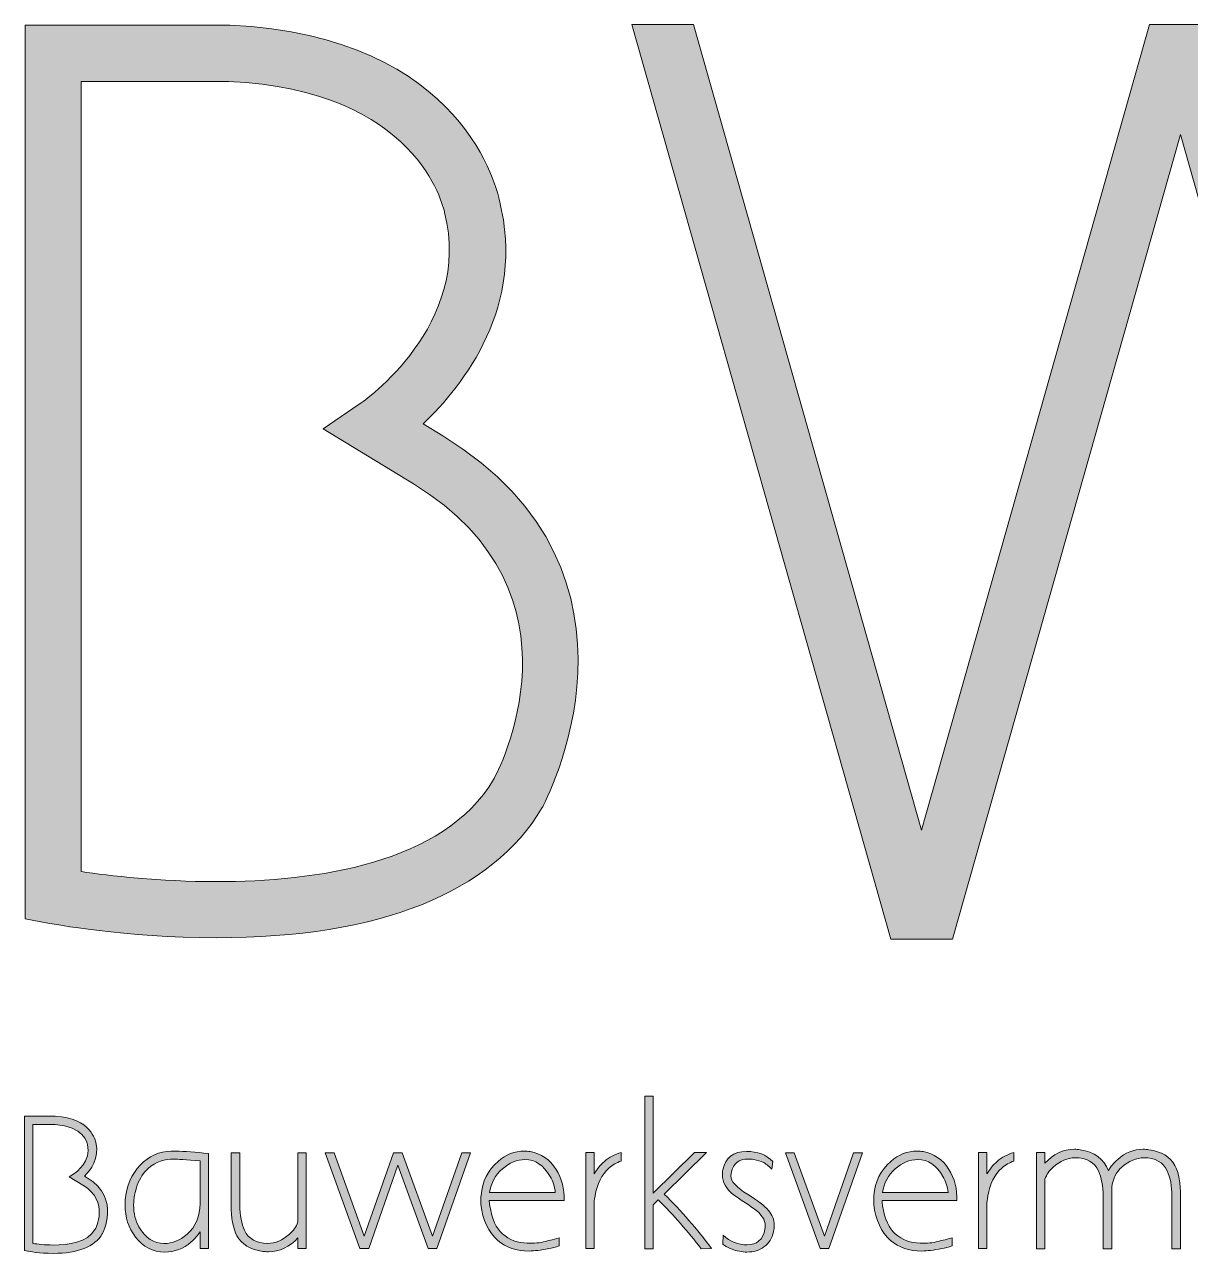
# Model space of a CAD drawing. Header units: centimetres. Extents: x -147 to 196535, y -264 to 83836.
# Drawn here: x 192361 to 194459, y 2230 to 4441 of the extents above; entities that cross this region are included whole.
import ezdxf

# ---------------------------------------------------------------- set-up
doc = ezdxf.new("R2010")
doc.units = ezdxf.units.CM
doc.header["$LTSCALE"] = 20
doc.layers.add('VBW.LAYOUT', color=3, linetype='Continuous')

# ---------------------------------------------------------------- blocks, each defined once
blk = doc.blocks.new('logo')
at = {"true_color": 0x1c1c1b}
h = blk.add_hatch(color=250, dxfattribs=at)
h.dxf.hatch_style = 2
edge = h.paths.add_edge_path()
edge.add_spline(control_points=[(-3329.2, 2562.1), (-3329.2, 2562.1), (-3329.3, 2562.1), (-3329.3, 2562.1), (-3494.2, 2562.1), (-3627.2, 2587.4), (-3632.8, 2588.5), (-3632.8, 2588.5), (-3673.7, 2596.4), (-3673.7, 2596.4), (-3673.7, 2596.4), (-3673.7, 4203.8), (-3673.7, 4203.8), (-3673.7, 4203.8), (-3305.4, 4203.8), (-3305.4, 4203.8), (-2880.4, 4184.7), (-2822.6, 3900.3), (-2820.3, 3888.3), (-2772.3, 3699.6), (-2883.8, 3556.8), (-2957.6, 3486.5), (-2957.6, 3486.5), (-2922.1, 3465), (-2922.1, 3465), (-2515.2, 3216), (-2740.8, 2800.5), (-2743.2, 2796.3), (-2834, 2642.7), (-3036.5, 2562.1), (-3329.2, 2562.1)], knot_values=[0, 0, 0, 0, 1, 1, 1, 2, 2, 2, 3, 3, 3, 4, 4, 4, 5, 5, 5, 6, 6, 6, 7, 7, 7, 8, 8, 8, 9, 9, 9, 10, 10, 10, 10], degree=3, periodic=0)
edge = h.paths.add_edge_path()
edge.add_spline(control_points=[(-3572.7, 2681), (-3522.6, 2673.8), (-3431.7, 2663.1), (-3329.3, 2663.1), (-3151.4, 2663.1), (-2920.5, 2694.9), (-2830.7, 2846.7), (-2823.9, 2859.1), (-2651.4, 3181), (-2974.7, 3378.7), (-2974.7, 3378.7), (-3137.6, 3477.7), (-3137.6, 3477.7), (-3137.6, 3477.7), (-3072.5, 3521.8), (-3072.5, 3521.8), (-3064.2, 3527.4), (-2867.7, 3665.1), (-2918.9, 3866.6), (-2921.4, 3878.2), (-2968.3, 4087.6), (-3307.6, 4102.8), (-3307.6, 4102.8), (-3572.7, 4102.8), (-3572.7, 4102.8), (-3572.7, 4102.8), (-3572.7, 2681), (-3572.7, 2681)], knot_values=[0, 0, 0, 0, 1, 1, 1, 2, 2, 2, 3, 3, 3, 4, 4, 4, 5, 5, 5, 6, 6, 6, 7, 7, 7, 8, 8, 8, 9, 9, 9, 9], degree=3, periodic=0)
h = blk.add_hatch(color=250, dxfattribs=at)
h.dxf.hatch_style = 2
h.paths.add_polyline_path([(-606.8, 4205), (-1072.7, 2559.7), (-1184.1, 2559.7), (-1186.1, 2559.7), (-1594.4, 4007.1), (-2004.7, 2559.7), (-2116, 2559.7), (-2582, 4205), (-2470.7, 4205), (-2060.4, 2755.6), (-1650.1, 4205), (-1538.7, 4205), (-1128.4, 2755.6), (-718.1, 4205)])
h = blk.add_hatch(color=250, dxfattribs=at)
h.dxf.hatch_style = 2
edge = h.paths.add_edge_path()
edge.add_spline(control_points=[(-2438.3, 2003), (-2438.3, 2003), (-2457.1, 2002.6), (-2457.1, 2002.6), (-2480.6, 2033.5), (-2506.4, 2062.8), (-2534.4, 2090.6), (-2534.4, 2090.6), (-2543.4, 2081.4), (-2543.4, 2081.4), (-2543.4, 2081.4), (-2543.4, 2002.6), (-2543.4, 2002.6), (-2543.4, 2002.6), (-2558.2, 2002.6), (-2558.2, 2002.6), (-2558.2, 2002.6), (-2558.2, 2277.3), (-2558.2, 2277.3), (-2558.2, 2277.3), (-2543.4, 2277.3), (-2543.4, 2277.3), (-2543.4, 2277.3), (-2543.4, 2102.5), (-2543.4, 2102.5), (-2543.4, 2102.5), (-2469.1, 2175.6), (-2469.1, 2175.6), (-2469.1, 2175.6), (-2447.6, 2175.6), (-2447.6, 2175.6), (-2447.6, 2175.6), (-2523.6, 2101), (-2523.6, 2101), (-2492.6, 2070.5), (-2464.2, 2037.7), (-2438.3, 2003)], knot_values=[0, 0, 0, 0, 1, 1, 1, 2, 2, 2, 3, 3, 3, 4, 4, 4, 5, 5, 5, 6, 6, 6, 7, 7, 7, 8, 8, 8, 9, 9, 9, 10, 10, 10, 11, 11, 11, 12, 12, 12, 12], degree=3, periodic=0)
h = blk.add_hatch(color=250, dxfattribs=at)
h.dxf.hatch_style = 2
edge = h.paths.add_edge_path()
edge.add_spline(control_points=[(-3623.1, 1994.2), (-3623.1, 1994.2), (-3623.1, 1994.2), (-3623.1, 1994.2), (-3647.9, 1994.2), (-3667.9, 1998), (-3668.8, 1998.2), (-3668.8, 1998.2), (-3674.9, 1999.3), (-3674.9, 1999.3), (-3674.9, 1999.3), (-3674.9, 2241.1), (-3674.9, 2241.1), (-3674.9, 2241.1), (-3619.5, 2241.1), (-3619.5, 2241.1), (-3555.6, 2238.2), (-3546.9, 2195.4), (-3546.6, 2193.7), (-3539.3, 2165.3), (-3556.1, 2143.8), (-3567.1, 2133.2), (-3567.1, 2133.2), (-3561.9, 2130), (-3561.9, 2130), (-3500.7, 2092.6), (-3534.6, 2030), (-3535, 2029.4), (-3548.6, 2006.3), (-3579, 1994.2), (-3623.1, 1994.2)], knot_values=[0, 0, 0, 0, 1, 1, 1, 2, 2, 2, 3, 3, 3, 4, 4, 4, 5, 5, 5, 6, 6, 6, 7, 7, 7, 8, 8, 8, 9, 9, 9, 10, 10, 10, 10], degree=3, periodic=0)
edge = h.paths.add_edge_path()
edge.add_spline(control_points=[(-3659.7, 2012.1), (-3652.1, 2011), (-3638.5, 2009.3), (-3623.1, 2009.3), (-3596.3, 2009.3), (-3561.6, 2014.2), (-3548.1, 2037), (-3547.1, 2038.9), (-3521.1, 2087.2), (-3569.8, 2117.1), (-3569.8, 2117.1), (-3594.3, 2131.9), (-3594.3, 2131.9), (-3594.3, 2131.9), (-3584.5, 2138.5), (-3584.5, 2138.5), (-3583.2, 2139.3), (-3553.6, 2160.1), (-3561.4, 2190.4), (-3561.7, 2192.2), (-3568.8, 2223.6), (-3619.9, 2226), (-3619.9, 2226), (-3659.7, 2226), (-3659.7, 2226), (-3659.7, 2226), (-3659.7, 2012.1), (-3659.7, 2012.1)], knot_values=[0, 0, 0, 0, 1, 1, 1, 2, 2, 2, 3, 3, 3, 4, 4, 4, 5, 5, 5, 6, 6, 6, 7, 7, 7, 8, 8, 8, 9, 9, 9, 9], degree=3, periodic=0)
h = blk.add_hatch(color=250, dxfattribs=at)
h.dxf.hatch_style = 2
edge = h.paths.add_edge_path()
edge.add_spline(control_points=[(-3343.9, 2173.8), (-3343.9, 2173.8), (-3343.9, 2003), (-3343.9, 2003), (-3343.9, 2003), (-3358.9, 2003), (-3358.9, 2003), (-3358.9, 2003), (-3358.9, 2022.3), (-3358.9, 2022.3), (-3358.9, 2022.3), (-3358.9, 2032.8), (-3358.9, 2032.8), (-3362.9, 2026.8), (-3368.3, 2020.8), (-3375, 2014.8), (-3388.9, 2002.6), (-3404.7, 1996.6), (-3422.5, 1996.6), (-3443.9, 1996.6), (-3461.5, 2005.6), (-3475.2, 2023.5), (-3487.8, 2040), (-3494, 2059.4), (-3494, 2081.7), (-3494, 2087.4), (-3493.6, 2093.3), (-3492.5, 2099.2), (-3488.5, 2123.9), (-3477.9, 2143.8), (-3460.6, 2158.9), (-3444.5, 2173.2), (-3425.1, 2179.6), (-3402.4, 2178.1), (-3386.7, 2177.8), (-3367.2, 2176.4), (-3343.9, 2173.8)], knot_values=[0, 0, 0, 0, 1, 1, 1, 2, 2, 2, 3, 3, 3, 4, 4, 4, 5, 5, 5, 6, 6, 6, 7, 7, 7, 8, 8, 8, 9, 9, 9, 10, 10, 10, 11, 11, 11, 12, 12, 12, 12], degree=3, periodic=0)
edge = h.paths.add_edge_path()
edge.add_spline(control_points=[(-3358.9, 2084.1), (-3358.9, 2084.1), (-3358.9, 2160.7), (-3358.9, 2160.7), (-3384.5, 2162.7), (-3400.2, 2163.7), (-3405.7, 2163.7), (-3423, 2164.9), (-3438.7, 2159.4), (-3452.6, 2147), (-3460.7, 2139.8), (-3467.2, 2129.7), (-3472, 2116.9), (-3476.3, 2105.1), (-3478.5, 2093.1), (-3478.5, 2081.1), (-3478.5, 2065.9), (-3475.3, 2052.9), (-3469, 2042), (-3457, 2021.9), (-3441.9, 2011.9), (-3423.7, 2011.9), (-3409.1, 2011.9), (-3395.4, 2017.4), (-3382.5, 2028.6), (-3366.9, 2042.3), (-3359.1, 2060.8), (-3358.9, 2084.1)], knot_values=[0, 0, 0, 0, 1, 1, 1, 2, 2, 2, 3, 3, 3, 4, 4, 4, 5, 5, 5, 6, 6, 6, 7, 7, 7, 8, 8, 8, 9, 9, 9, 9], degree=3, periodic=0)
h = blk.add_hatch(color=250, dxfattribs=at)
h.dxf.hatch_style = 2
edge = h.paths.add_edge_path()
edge.add_spline(control_points=[(-3168.3, 2175), (-3168.3, 2175), (-3168.3, 2003), (-3168.3, 2003), (-3168.3, 2003), (-3182.9, 2003), (-3182.9, 2003), (-3182.9, 2003), (-3182.9, 2022.3), (-3182.9, 2022.3), (-3198, 2005.6), (-3215.7, 1997.2), (-3236, 1997.2), (-3239.4, 1997.2), (-3242.7, 1997.4), (-3245.8, 1997.9), (-3268.9, 2001.2), (-3284.5, 2010.6), (-3292.7, 2025.9), (-3299.6, 2039.1), (-3303.1, 2057.7), (-3303.1, 2081.7), (-3303.1, 2081.7), (-3303.1, 2175), (-3303.1, 2175), (-3303.1, 2175), (-3287.6, 2175), (-3287.6, 2175), (-3287.6, 2175), (-3287.6, 2081.4), (-3287.6, 2081.4), (-3287.2, 2062.4), (-3284.4, 2047.2), (-3278.9, 2035.8), (-3271.6, 2020), (-3257.7, 2012.1), (-3237.2, 2012.1), (-3223.6, 2012.1), (-3210.5, 2017.8), (-3197.8, 2028.9), (-3191, 2034.8), (-3186.1, 2042.2), (-3182.9, 2050.9), (-3182.9, 2050.9), (-3182.9, 2175), (-3182.9, 2175), (-3182.9, 2175), (-3168.3, 2175), (-3168.3, 2175)], knot_values=[0, 0, 0, 0, 1, 1, 1, 2, 2, 2, 3, 3, 3, 4, 4, 4, 5, 5, 5, 6, 6, 6, 7, 7, 7, 8, 8, 8, 9, 9, 9, 10, 10, 10, 11, 11, 11, 12, 12, 12, 13, 13, 13, 14, 14, 14, 15, 15, 15, 16, 16, 16, 16], degree=3, periodic=0)
h = blk.add_hatch(color=250, dxfattribs=at)
h.dxf.hatch_style = 2
h.paths.add_polyline_path([(-2872.4, 2175), (-2932.9, 2003), (-2948.4, 2003), (-3003, 2152.9), (-3055.5, 2003), (-3071.3, 2003), (-3133.7, 2175), (-3117.9, 2175), (-3063.6, 2025.2), (-3010.8, 2175), (-2995.2, 2175), (-2995, 2175), (-2940.7, 2025.2), (-2888.1, 2175)])
h = blk.add_hatch(color=250, dxfattribs=at)
h.dxf.hatch_style = 2
edge = h.paths.add_edge_path()
edge.add_spline(control_points=[(-2838.4, 2089.1), (-2838.4, 2089.1), (-2838.4, 2087.6), (-2838.4, 2087.6), (-2838.4, 2085.2), (-2838, 2082.5), (-2837.4, 2079.6), (-2833.7, 2056.1), (-2826.1, 2039.4), (-2814.8, 2029.5), (-2802.1, 2018.3), (-2787.2, 2012.8), (-2770.1, 2012.8), (-2758, 2012.1), (-2747, 2013.2), (-2737.2, 2015.7), (-2733.7, 2016.5), (-2725.4, 2018.7), (-2712.5, 2022.3), (-2712.5, 2017.9), (-2712.5, 2014.3), (-2712.5, 2011.3), (-2712.5, 2008.3), (-2712.5, 2007.1), (-2712.5, 2007.7), (-2725.2, 2003.9), (-2738.1, 2001.2), (-2751.3, 1999.7), (-2756.6, 1999), (-2761.8, 1998.6), (-2766.8, 1998.5), (-2789.6, 1998.2), (-2808.4, 2004.6), (-2823.1, 2017.5), (-2840, 2032.5), (-2850.2, 2053.9), (-2853.6, 2081.9), (-2853.6, 2081.9), (-2853.6, 2088.2), (-2853.6, 2088.2), (-2853.6, 2090.8), (-2853.6, 2093), (-2853.6, 2094.8), (-2853.6, 2096.1), (-2853.5, 2097.5), (-2853.3, 2098.6), (-2851.3, 2123.3), (-2841, 2143.7), (-2822.6, 2159.8), (-2808.6, 2172.1), (-2792.8, 2178.3), (-2775.1, 2178.3), (-2771.8, 2178.3), (-2768.3, 2178.1), (-2764.7, 2177.4), (-2745.1, 2174.2), (-2729.7, 2163.5), (-2718.1, 2145.2), (-2707.8, 2128.7), (-2703.1, 2110), (-2703.8, 2089.1), (-2703.8, 2089.1), (-2838.4, 2089.1), (-2838.4, 2089.1)], knot_values=[0, 0, 0, 0, 1, 1, 1, 2, 2, 2, 3, 3, 3, 4, 4, 4, 5, 5, 5, 6, 6, 6, 7, 7, 7, 8, 8, 8, 9, 9, 9, 10, 10, 10, 11, 11, 11, 12, 12, 12, 13, 13, 13, 14, 14, 14, 15, 15, 15, 16, 16, 16, 17, 17, 17, 18, 18, 18, 19, 19, 19, 20, 20, 20, 21, 21, 21, 21], degree=3, periodic=0)
edge = h.paths.add_edge_path()
edge.add_spline(control_points=[(-2837.8, 2103.7), (-2837.8, 2103.7), (-2719.6, 2103.7), (-2719.6, 2103.7), (-2720.9, 2114.7), (-2723.9, 2124.3), (-2728.9, 2132.5), (-2740.6, 2152.9), (-2755.7, 2163.1), (-2774.2, 2163.1), (-2788.5, 2163.1), (-2802.1, 2157.5), (-2814.8, 2146.3), (-2827.5, 2135.1), (-2835.2, 2120.9), (-2837.8, 2103.7)], knot_values=[0, 0, 0, 0, 1, 1, 1, 2, 2, 2, 3, 3, 3, 4, 4, 4, 5, 5, 5, 5], degree=3, periodic=0)
h = blk.add_hatch(color=250, dxfattribs=at)
h.dxf.hatch_style = 2
edge = h.paths.add_edge_path()
edge.add_spline(control_points=[(-2601.2, 2175.6), (-2601.2, 2175.6), (-2601.2, 2160.4), (-2601.2, 2160.4), (-2609.2, 2157.6), (-2616.4, 2153.4), (-2623, 2147.8), (-2636.1, 2136.3), (-2644.4, 2119.6), (-2648, 2097.5), (-2649.3, 2090.3), (-2649.8, 2085.8), (-2649.8, 2084.1), (-2649.8, 2084.1), (-2649.8, 2003), (-2649.8, 2003), (-2649.8, 2003), (-2664.7, 2003), (-2664.7, 2003), (-2664.7, 2003), (-2664.7, 2175.6), (-2664.7, 2175.6), (-2664.7, 2175.6), (-2649.8, 2175.6), (-2649.8, 2175.6), (-2649.8, 2175.6), (-2649.8, 2137.1), (-2649.8, 2137.1), (-2644.7, 2145.9), (-2638.5, 2153.4), (-2631.3, 2159.8), (-2622.8, 2167.1), (-2612.8, 2172.5), (-2601.2, 2175.6)], knot_values=[0, 0, 0, 0, 1, 1, 1, 2, 2, 2, 3, 3, 3, 4, 4, 4, 5, 5, 5, 6, 6, 6, 7, 7, 7, 8, 8, 8, 9, 9, 9, 10, 10, 10, 11, 11, 11, 11], degree=3, periodic=0)
h = blk.add_hatch(color=250, dxfattribs=at)
h.dxf.hatch_style = 2
edge = h.paths.add_edge_path()
edge.add_spline(control_points=[(-2336, 2071.6), (-2329, 2063.4), (-2325.6, 2054.6), (-2325.6, 2045.3), (-2325.6, 2041.7), (-2326, 2037.7), (-2326.8, 2033.3), (-2329.1, 2021.4), (-2334.9, 2012.2), (-2344.1, 2005.9), (-2352.4, 1999.7), (-2362.7, 1996.6), (-2374.8, 1996.6), (-2379.1, 1996.6), (-2383.6, 1997.1), (-2387.9, 1998.1), (-2400.5, 2000.5), (-2410.6, 2004.7), (-2418.3, 2010.7), (-2418.3, 2010.7), (-2417.8, 2027), (-2417.8, 2027), (-2404.6, 2015.3), (-2390.2, 2009.5), (-2374.5, 2009.5), (-2356.6, 2009.5), (-2345.9, 2019), (-2342.3, 2038.1), (-2341.9, 2040), (-2341.7, 2042.1), (-2341.7, 2044), (-2341.7, 2054.4), (-2348.4, 2064.5), (-2361.6, 2074.4), (-2374, 2082.9), (-2386.5, 2091.2), (-2399, 2099.6), (-2412.3, 2110.5), (-2418.9, 2122.4), (-2418.9, 2135.3), (-2418.9, 2138.2), (-2418.7, 2141.1), (-2418.1, 2144.3), (-2413.7, 2166.6), (-2399.6, 2177.6), (-2375.7, 2177.6), (-2355.6, 2177.6), (-2339.8, 2171.8), (-2328.3, 2159.8), (-2328.3, 2159.8), (-2329.8, 2145.8), (-2329.8, 2145.8), (-2336, 2151.9), (-2341.4, 2156.2), (-2346.2, 2158.4), (-2349.9, 2160.3), (-2355.5, 2161.9), (-2362.8, 2163.1), (-2366.4, 2163.7), (-2369.7, 2164), (-2372.7, 2164), (-2389.4, 2164), (-2399.4, 2156.1), (-2402.5, 2140.1), (-2403.1, 2137.5), (-2403.5, 2135.3), (-2403.5, 2133.6), (-2403.5, 2123.6), (-2393.6, 2112.7), (-2373.9, 2100.8), (-2355.6, 2089.4), (-2343, 2079.7), (-2336, 2071.6)], knot_values=[0, 0, 0, 0, 1, 1, 1, 2, 2, 2, 3, 3, 3, 4, 4, 4, 5, 5, 5, 6, 6, 6, 7, 7, 7, 8, 8, 8, 9, 9, 9, 10, 10, 10, 11, 11, 11, 12, 12, 12, 13, 13, 13, 14, 14, 14, 15, 15, 15, 16, 16, 16, 17, 17, 17, 18, 18, 18, 19, 19, 19, 20, 20, 20, 21, 21, 21, 22, 22, 22, 23, 23, 23, 24, 24, 24, 24], degree=3, periodic=0)
h = blk.add_hatch(color=250, dxfattribs=at)
h.dxf.hatch_style = 2
h.paths.add_polyline_path([(-2305.3, 2175), (-2289.5, 2175), (-2235.2, 2025.2), (-2182.7, 2175), (-2166.9, 2175), (-2227.4, 2003), (-2243, 2003)])
h = blk.add_hatch(color=250, dxfattribs=at)
h.dxf.hatch_style = 2
edge = h.paths.add_edge_path()
edge.add_spline(control_points=[(-2131.4, 2089.1), (-2131.4, 2089.1), (-2131.4, 2087.6), (-2131.4, 2087.6), (-2131.4, 2085.2), (-2131.1, 2082.5), (-2130.5, 2079.6), (-2126.7, 2056.1), (-2119.1, 2039.4), (-2107.8, 2029.5), (-2095.1, 2018.3), (-2080.1, 2012.8), (-2063.1, 2012.8), (-2051, 2012.1), (-2040, 2013.2), (-2030.3, 2015.7), (-2026.7, 2016.5), (-2018.5, 2018.7), (-2005.5, 2022.3), (-2005.5, 2017.9), (-2005.5, 2014.3), (-2005.5, 2011.3), (-2005.5, 2008.3), (-2005.5, 2007.1), (-2005.5, 2007.7), (-2018.2, 2003.9), (-2031.2, 2001.2), (-2044.3, 1999.7), (-2049.6, 1999), (-2054.8, 1998.6), (-2059.8, 1998.5), (-2082.7, 1998.2), (-2101.4, 2004.6), (-2116.2, 2017.5), (-2133, 2032.5), (-2143.2, 2053.9), (-2146.6, 2081.9), (-2146.6, 2081.9), (-2146.6, 2088.2), (-2146.6, 2088.2), (-2146.6, 2090.8), (-2146.6, 2093), (-2146.6, 2094.8), (-2146.6, 2096.1), (-2146.5, 2097.5), (-2146.3, 2098.6), (-2144.4, 2123.3), (-2134.1, 2143.7), (-2115.6, 2159.8), (-2101.7, 2172.1), (-2085.9, 2178.3), (-2068.2, 2178.3), (-2064.8, 2178.3), (-2061.3, 2178.1), (-2057.7, 2177.4), (-2038.2, 2174.2), (-2022.7, 2163.5), (-2011.2, 2145.2), (-2000.8, 2128.7), (-1996.1, 2110), (-1996.8, 2089.1), (-1996.8, 2089.1), (-2131.4, 2089.1), (-2131.4, 2089.1)], knot_values=[0, 0, 0, 0, 1, 1, 1, 2, 2, 2, 3, 3, 3, 4, 4, 4, 5, 5, 5, 6, 6, 6, 7, 7, 7, 8, 8, 8, 9, 9, 9, 10, 10, 10, 11, 11, 11, 12, 12, 12, 13, 13, 13, 14, 14, 14, 15, 15, 15, 16, 16, 16, 17, 17, 17, 18, 18, 18, 19, 19, 19, 20, 20, 20, 21, 21, 21, 21], degree=3, periodic=0)
edge = h.paths.add_edge_path()
edge.add_spline(control_points=[(-2130.8, 2103.7), (-2130.8, 2103.7), (-2012.6, 2103.7), (-2012.6, 2103.7), (-2013.9, 2114.7), (-2016.9, 2124.3), (-2021.9, 2132.5), (-2033.7, 2152.9), (-2048.8, 2163.1), (-2067.3, 2163.1), (-2081.6, 2163.1), (-2095.1, 2157.5), (-2107.8, 2146.3), (-2120.5, 2135.1), (-2128.2, 2120.9), (-2130.8, 2103.7)], knot_values=[0, 0, 0, 0, 1, 1, 1, 2, 2, 2, 3, 3, 3, 4, 4, 4, 5, 5, 5, 5], degree=3, periodic=0)
h = blk.add_hatch(color=250, dxfattribs=at)
h.dxf.hatch_style = 2
edge = h.paths.add_edge_path()
edge.add_spline(control_points=[(-1894.3, 2175.6), (-1894.3, 2175.6), (-1894.3, 2160.4), (-1894.3, 2160.4), (-1902.2, 2157.6), (-1909.4, 2153.4), (-1916, 2147.8), (-1929.2, 2136.3), (-1937.5, 2119.6), (-1941.1, 2097.5), (-1942.3, 2090.3), (-1942.8, 2085.8), (-1942.8, 2084.1), (-1942.8, 2084.1), (-1942.8, 2003), (-1942.8, 2003), (-1942.8, 2003), (-1957.8, 2003), (-1957.8, 2003), (-1957.8, 2003), (-1957.8, 2175.6), (-1957.8, 2175.6), (-1957.8, 2175.6), (-1942.8, 2175.6), (-1942.8, 2175.6), (-1942.8, 2175.6), (-1942.8, 2137.1), (-1942.8, 2137.1), (-1937.6, 2145.9), (-1931.5, 2153.4), (-1924.4, 2159.8), (-1915.8, 2167.1), (-1905.8, 2172.5), (-1894.3, 2175.6)], knot_values=[0, 0, 0, 0, 1, 1, 1, 2, 2, 2, 3, 3, 3, 4, 4, 4, 5, 5, 5, 6, 6, 6, 7, 7, 7, 8, 8, 8, 9, 9, 9, 10, 10, 10, 11, 11, 11, 11], degree=3, periodic=0)
h = blk.add_hatch(color=250, dxfattribs=at)
h.dxf.hatch_style = 2
edge = h.paths.add_edge_path()
edge.add_spline(control_points=[(-1594.1, 2096.2), (-1594.1, 2096.2), (-1594.1, 2002.6), (-1594.1, 2002.6), (-1594.1, 2002.6), (-1609.7, 2002.6), (-1609.7, 2002.6), (-1609.7, 2002.6), (-1609.7, 2096.9), (-1609.7, 2096.9), (-1610, 2115.7), (-1612.9, 2130.9), (-1618.3, 2142.6), (-1625.7, 2158.4), (-1639.7, 2166.3), (-1660.4, 2166.3), (-1673.9, 2166.3), (-1687.1, 2160.7), (-1700, 2149.4), (-1709.6, 2141), (-1715.7, 2129), (-1718.2, 2113.3), (-1718, 2109.1), (-1717.9, 2103.4), (-1717.9, 2096.2), (-1717.9, 2096.2), (-1717.9, 2002.6), (-1717.9, 2002.6), (-1717.9, 2002.6), (-1733.4, 2002.6), (-1733.4, 2002.6), (-1733.4, 2002.6), (-1733.4, 2096.9), (-1733.4, 2096.9), (-1733.9, 2115.7), (-1736.7, 2130.9), (-1742.1, 2142.6), (-1749.4, 2158.4), (-1763.5, 2166.3), (-1784.1, 2166.3), (-1797.7, 2166.3), (-1810.9, 2160.7), (-1823.8, 2149.3), (-1830.6, 2143.3), (-1835.4, 2136.1), (-1838.4, 2127.5), (-1838.4, 2127.5), (-1838.4, 2002.6), (-1838.4, 2002.6), (-1838.4, 2002.6), (-1853.4, 2002.6), (-1853.4, 2002.6), (-1853.4, 2002.6), (-1853.4, 2175.6), (-1853.4, 2175.6), (-1853.4, 2175.6), (-1838.4, 2175.6), (-1838.4, 2175.6), (-1838.4, 2175.6), (-1838.4, 2156.3), (-1838.4, 2156.3), (-1823.5, 2173.2), (-1805.8, 2181.6), (-1785.3, 2181.6), (-1782, 2181.6), (-1778.6, 2181.3), (-1775.2, 2180.7), (-1749.2, 2177), (-1732.2, 2164.3), (-1724.2, 2142.8), (-1720.2, 2150.3), (-1714.6, 2157.2), (-1707.4, 2163.3), (-1693.8, 2175.5), (-1678.5, 2181.6), (-1661.5, 2181.6), (-1658.1, 2181.6), (-1654.8, 2181.3), (-1651.4, 2180.7), (-1628.3, 2177.5), (-1612.8, 2168.2), (-1604.6, 2152.6), (-1597.6, 2139.1), (-1594.1, 2120.4), (-1594.1, 2096.2)], knot_values=[0, 0, 0, 0, 1, 1, 1, 2, 2, 2, 3, 3, 3, 4, 4, 4, 5, 5, 5, 6, 6, 6, 7, 7, 7, 8, 8, 8, 9, 9, 9, 10, 10, 10, 11, 11, 11, 12, 12, 12, 13, 13, 13, 14, 14, 14, 15, 15, 15, 16, 16, 16, 17, 17, 17, 18, 18, 18, 19, 19, 19, 20, 20, 20, 21, 21, 21, 22, 22, 22, 23, 23, 23, 24, 24, 24, 25, 25, 25, 26, 26, 26, 27, 27, 27, 28, 28, 28, 28], degree=3, periodic=0)
at = {"lineweight": 0}
for p, q in [((-2116, 2559.7), (-2582, 4205)), ((-2582, 4205), (-2470.7, 4205)), ((-2470.7, 4205), (-2060.4, 2755.6)), ((-2060.4, 2755.6), (-1650.1, 4205)), ((-1650.1, 4205), (-1538.7, 4205)), ((-1594.4, 4007.1), (-2004.7, 2559.7)), ((-1186.1, 2559.7), (-1594.4, 4007.1)), ((-2004.7, 2559.7), (-2116, 2559.7)), ((-3071.3, 2003), (-3133.7, 2175)), ((-3133.7, 2175), (-3117.9, 2175)), ((-3117.9, 2175), (-3063.6, 2025.2)), ((-3063.6, 2025.2), (-3010.8, 2175)), ((-3010.8, 2175), (-2995.2, 2175)), ((-2995.2, 2175), (-2995, 2175)), ((-2995, 2175), (-2940.7, 2025.2)), ((-2940.7, 2025.2), (-2888.1, 2175)), ((-2872.4, 2175), (-2932.9, 2003)), ((-2888.1, 2175), (-2872.4, 2175)), ((-2305.3, 2175), (-2289.5, 2175)), ((-2243, 2003), (-2305.3, 2175)), ((-2289.5, 2175), (-2235.2, 2025.2)), ((-2235.2, 2025.2), (-2182.7, 2175)), ((-2166.9, 2175), (-2227.4, 2003)), ((-2182.7, 2175), (-2166.9, 2175)), ((-3003, 2152.9), (-3055.5, 2003)), ((-2948.4, 2003), (-3003, 2152.9)), ((-3055.5, 2003), (-3071.3, 2003)), ((-2932.9, 2003), (-2948.4, 2003)), ((-2227.4, 2003), (-2243, 2003))]:
    blk.add_line(p, q, dxfattribs=at)
for points, knots in [([(-3329.2, 2562.1), (-3329.2, 2562.1), (-3329.3, 2562.1), (-3329.3, 2562.1), (-3494.2, 2562.1), (-3627.2, 2587.4), (-3632.8, 2588.5), (-3632.8, 2588.5), (-3673.7, 2596.4), (-3673.7, 2596.4), (-3673.7, 2596.4), (-3673.7, 4203.8), (-3673.7, 4203.8), (-3673.7, 4203.8), (-3305.4, 4203.8), (-3305.4, 4203.8), (-2880.4, 4184.7), (-2822.6, 3900.3), (-2820.3, 3888.3), (-2772.3, 3699.6), (-2883.8, 3556.8), (-2957.6, 3486.5), (-2957.6, 3486.5), (-2922.1, 3465), (-2922.1, 3465), (-2515.2, 3216), (-2740.8, 2800.5), (-2743.2, 2796.3), (-2834, 2642.7), (-3036.5, 2562.1), (-3329.2, 2562.1)], [0, 0, 0, 0, 1, 1, 1, 2, 2, 2, 3, 3, 3, 4, 4, 4, 5, 5, 5, 6, 6, 6, 7, 7, 7, 8, 8, 8, 9, 9, 9, 10, 10, 10, 10]), ([(-3572.7, 2681), (-3522.6, 2673.8), (-3431.7, 2663.1), (-3329.3, 2663.1), (-3151.4, 2663.1), (-2920.5, 2694.9), (-2830.7, 2846.7), (-2823.9, 2859.1), (-2651.4, 3181), (-2974.7, 3378.7), (-2974.7, 3378.7), (-3137.6, 3477.7), (-3137.6, 3477.7), (-3137.6, 3477.7), (-3072.5, 3521.8), (-3072.5, 3521.8), (-3064.2, 3527.4), (-2867.7, 3665.1), (-2918.9, 3866.6), (-2921.4, 3878.2), (-2968.3, 4087.6), (-3307.6, 4102.8), (-3307.6, 4102.8), (-3572.7, 4102.8), (-3572.7, 4102.8), (-3572.7, 4102.8), (-3572.7, 2681), (-3572.7, 2681)], [0, 0, 0, 0, 1, 1, 1, 2, 2, 2, 3, 3, 3, 4, 4, 4, 5, 5, 5, 6, 6, 6, 7, 7, 7, 8, 8, 8, 9, 9, 9, 9]), ([(-3623.1, 1994.2), (-3623.1, 1994.2), (-3623.1, 1994.2), (-3623.1, 1994.2), (-3647.9, 1994.2), (-3667.9, 1998), (-3668.8, 1998.2), (-3668.8, 1998.2), (-3674.9, 1999.3), (-3674.9, 1999.3), (-3674.9, 1999.3), (-3674.9, 2241.1), (-3674.9, 2241.1), (-3674.9, 2241.1), (-3619.5, 2241.1), (-3619.5, 2241.1), (-3555.6, 2238.2), (-3546.9, 2195.4), (-3546.6, 2193.7), (-3539.3, 2165.3), (-3556.1, 2143.8), (-3567.1, 2133.2), (-3567.1, 2133.2), (-3561.9, 2130), (-3561.9, 2130), (-3500.7, 2092.6), (-3534.6, 2030), (-3535, 2029.4), (-3548.6, 2006.3), (-3579, 1994.2), (-3623.1, 1994.2)], [0, 0, 0, 0, 1, 1, 1, 2, 2, 2, 3, 3, 3, 4, 4, 4, 5, 5, 5, 6, 6, 6, 7, 7, 7, 8, 8, 8, 9, 9, 9, 10, 10, 10, 10]), ([(-3659.7, 2012.1), (-3652.1, 2011), (-3638.5, 2009.3), (-3623.1, 2009.3), (-3596.3, 2009.3), (-3561.6, 2014.2), (-3548.1, 2037), (-3547.1, 2038.9), (-3521.1, 2087.2), (-3569.8, 2117.1), (-3569.8, 2117.1), (-3594.3, 2131.9), (-3594.3, 2131.9), (-3594.3, 2131.9), (-3584.5, 2138.5), (-3584.5, 2138.5), (-3583.2, 2139.3), (-3553.6, 2160.1), (-3561.4, 2190.4), (-3561.7, 2192.2), (-3568.8, 2223.6), (-3619.9, 2226), (-3619.9, 2226), (-3659.7, 2226), (-3659.7, 2226), (-3659.7, 2226), (-3659.7, 2012.1), (-3659.7, 2012.1)], [0, 0, 0, 0, 1, 1, 1, 2, 2, 2, 3, 3, 3, 4, 4, 4, 5, 5, 5, 6, 6, 6, 7, 7, 7, 8, 8, 8, 9, 9, 9, 9]), ([(-2822.6, 2159.8), (-2808.6, 2172.1), (-2792.8, 2178.3), (-2775.1, 2178.3), (-2771.8, 2178.3), (-2768.3, 2178.1), (-2764.7, 2177.4)], [16, 16, 16, 16, 17, 17, 17, 18, 18, 18, 18]), ([(-2418.1, 2144.3), (-2413.7, 2166.6), (-2399.6, 2177.6), (-2375.7, 2177.6), (-2355.6, 2177.6), (-2339.8, 2171.8), (-2328.3, 2159.8)], [14, 14, 14, 14, 15, 15, 15, 16, 16, 16, 16]), ([(-2115.6, 2159.8), (-2101.7, 2172.1), (-2085.9, 2178.3), (-2068.2, 2178.3), (-2064.8, 2178.3), (-2061.3, 2178.1), (-2057.7, 2177.4)], [16, 16, 16, 16, 17, 17, 17, 18, 18, 18, 18]), ([(-1838.4, 2156.3), (-1823.5, 2173.2), (-1805.8, 2181.6), (-1785.3, 2181.6), (-1782, 2181.6), (-1778.6, 2181.3), (-1775.2, 2180.7)], [20, 20, 20, 20, 21, 21, 21, 22, 22, 22, 22]), ([(-1707.4, 2163.3), (-1693.8, 2175.5), (-1678.5, 2181.6), (-1661.5, 2181.6), (-1658.1, 2181.6), (-1654.8, 2181.3), (-1651.4, 2180.7)], [24, 24, 24, 24, 25, 25, 25, 26, 26, 26, 26]), ([(-2728.9, 2132.5), (-2740.6, 2152.9), (-2755.7, 2163.1), (-2774.2, 2163.1), (-2788.5, 2163.1), (-2802.1, 2157.5), (-2814.8, 2146.3)], [2, 2, 2, 2, 3, 3, 3, 4, 4, 4, 4]), ([(-2362.8, 2163.1), (-2366.4, 2163.7), (-2369.7, 2164), (-2372.7, 2164), (-2389.4, 2164), (-2399.4, 2156.1), (-2402.5, 2140.1)], [19, 19, 19, 19, 20, 20, 20, 21, 21, 21, 21]), ([(-2021.9, 2132.5), (-2033.7, 2152.9), (-2048.8, 2163.1), (-2067.3, 2163.1), (-2081.6, 2163.1), (-2095.1, 2157.5), (-2107.8, 2146.3)], [2, 2, 2, 2, 3, 3, 3, 4, 4, 4, 4]), ([(-1742.1, 2142.6), (-1749.4, 2158.4), (-1763.5, 2166.3), (-1784.1, 2166.3), (-1797.7, 2166.3), (-1810.9, 2160.7), (-1823.8, 2149.3)], [12, 12, 12, 12, 13, 13, 13, 14, 14, 14, 14]), ([(-1618.3, 2142.6), (-1625.7, 2158.4), (-1639.7, 2166.3), (-1660.4, 2166.3), (-1673.9, 2166.3), (-1687.1, 2160.7), (-1700, 2149.4)], [4, 4, 4, 4, 5, 5, 5, 6, 6, 6, 6]), ([(-2399, 2099.6), (-2412.3, 2110.5), (-2418.9, 2122.4), (-2418.9, 2135.3), (-2418.9, 2138.2), (-2418.7, 2141.1), (-2418.1, 2144.3)], [12, 12, 12, 12, 13, 13, 13, 14, 14, 14, 14]), ([(-2402.5, 2140.1), (-2403.1, 2137.5), (-2403.5, 2135.3), (-2403.5, 2133.6), (-2403.5, 2123.6), (-2393.6, 2112.7), (-2373.9, 2100.8)], [21, 21, 21, 21, 22, 22, 22, 23, 23, 23, 23]), ([(-3472, 2116.9), (-3476.3, 2105.1), (-3478.5, 2093.1), (-3478.5, 2081.1), (-3478.5, 2065.9), (-3475.3, 2052.9), (-3469, 2042)], [4, 4, 4, 4, 5, 5, 5, 6, 6, 6, 6]), ([(-3475.2, 2023.5), (-3487.8, 2040), (-3494, 2059.4), (-3494, 2081.7), (-3494, 2087.4), (-3493.6, 2093.3), (-3492.5, 2099.2)], [7, 7, 7, 7, 8, 8, 8, 9, 9, 9, 9]), ([(-2853.6, 2088.2), (-2853.6, 2090.8), (-2853.6, 2093), (-2853.6, 2094.8), (-2853.6, 2096.1), (-2853.5, 2097.5), (-2853.3, 2098.6)], [13, 13, 13, 13, 14, 14, 14, 15, 15, 15, 15]), ([(-2146.6, 2088.2), (-2146.6, 2090.8), (-2146.6, 2093), (-2146.6, 2094.8), (-2146.6, 2096.1), (-2146.5, 2097.5), (-2146.3, 2098.6)], [13, 13, 13, 13, 14, 14, 14, 15, 15, 15, 15]), ([(-2342.3, 2038.1), (-2341.9, 2040), (-2341.7, 2042.1), (-2341.7, 2044), (-2341.7, 2054.4), (-2348.4, 2064.5), (-2361.6, 2074.4)], [9, 9, 9, 9, 10, 10, 10, 11, 11, 11, 11]), ([(-2336, 2071.6), (-2329, 2063.4), (-2325.6, 2054.6), (-2325.6, 2045.3), (-2325.6, 2041.7), (-2326, 2037.7), (-2326.8, 2033.3)], [0, 0, 0, 0, 1, 1, 1, 2, 2, 2, 2]), ([(-3469, 2042), (-3457, 2021.9), (-3441.9, 2011.9), (-3423.7, 2011.9), (-3409.1, 2011.9), (-3395.4, 2017.4), (-3382.5, 2028.6)], [6, 6, 6, 6, 7, 7, 7, 8, 8, 8, 8]), ([(-3278.9, 2035.8), (-3271.6, 2020), (-3257.7, 2012.1), (-3237.2, 2012.1), (-3223.6, 2012.1), (-3210.5, 2017.8), (-3197.8, 2028.9)], [11, 11, 11, 11, 12, 12, 12, 13, 13, 13, 13]), ([(-2417.8, 2027), (-2404.6, 2015.3), (-2390.2, 2009.5), (-2374.5, 2009.5), (-2356.6, 2009.5), (-2345.9, 2019), (-2342.3, 2038.1)], [7, 7, 7, 7, 8, 8, 8, 9, 9, 9, 9]), ([(-3375, 2014.8), (-3388.9, 2002.6), (-3404.7, 1996.6), (-3422.5, 1996.6), (-3443.9, 1996.6), (-3461.5, 2005.6), (-3475.2, 2023.5)], [5, 5, 5, 5, 6, 6, 6, 7, 7, 7, 7]), ([(-3182.9, 2022.3), (-3198, 2005.6), (-3215.7, 1997.2), (-3236, 1997.2), (-3239.4, 1997.2), (-3242.7, 1997.4), (-3245.8, 1997.9)], [3, 3, 3, 3, 4, 4, 4, 5, 5, 5, 5]), ([(-2712.5, 2022.3), (-2712.5, 2017.9), (-2712.5, 2014.3), (-2712.5, 2011.3), (-2712.5, 2008.3), (-2712.5, 2007.1), (-2712.5, 2007.7)], [6, 6, 6, 6, 7, 7, 7, 8, 8, 8, 8]), ([(-2005.5, 2022.3), (-2005.5, 2017.9), (-2005.5, 2014.3), (-2005.5, 2011.3), (-2005.5, 2008.3), (-2005.5, 2007.1), (-2005.5, 2007.7)], [6, 6, 6, 6, 7, 7, 7, 8, 8, 8, 8]), ([(-2344.1, 2005.9), (-2352.4, 1999.7), (-2362.7, 1996.6), (-2374.8, 1996.6), (-2379.1, 1996.6), (-2383.6, 1997.1), (-2387.9, 1998.1)], [3, 3, 3, 3, 4, 4, 4, 5, 5, 5, 5])]:
    blk.add_open_spline(points, degree=3, knots=knots, dxfattribs=at)
for points in [[(-2558.2, 2002.6), (-2558.2, 2002.6), (-2558.2, 2277.3), (-2558.2, 2277.3)], [(-2558.2, 2277.3), (-2558.2, 2277.3), (-2543.4, 2277.3), (-2543.4, 2277.3)], [(-2543.4, 2277.3), (-2543.4, 2277.3), (-2543.4, 2102.5), (-2543.4, 2102.5)], [(-3460.6, 2158.9), (-3444.5, 2173.2), (-3425.1, 2179.6), (-3402.4, 2178.1)], [(-3402.4, 2178.1), (-3386.7, 2177.8), (-3367.2, 2176.4), (-3343.9, 2173.8)], [(-3343.9, 2173.8), (-3343.9, 2173.8), (-3343.9, 2003), (-3343.9, 2003)], [(-3303.1, 2081.7), (-3303.1, 2081.7), (-3303.1, 2175), (-3303.1, 2175)], [(-3303.1, 2175), (-3303.1, 2175), (-3287.6, 2175), (-3287.6, 2175)], [(-3287.6, 2175), (-3287.6, 2175), (-3287.6, 2081.4), (-3287.6, 2081.4)], [(-3182.9, 2050.9), (-3182.9, 2050.9), (-3182.9, 2175), (-3182.9, 2175)], [(-3182.9, 2175), (-3182.9, 2175), (-3168.3, 2175), (-3168.3, 2175)], [(-3168.3, 2175), (-3168.3, 2175), (-3168.3, 2003), (-3168.3, 2003)], [(-2764.7, 2177.4), (-2745.1, 2174.2), (-2729.7, 2163.5), (-2718.1, 2145.2)], [(-2664.7, 2003), (-2664.7, 2003), (-2664.7, 2175.6), (-2664.7, 2175.6)], [(-2664.7, 2175.6), (-2664.7, 2175.6), (-2649.8, 2175.6), (-2649.8, 2175.6)], [(-2649.8, 2175.6), (-2649.8, 2175.6), (-2649.8, 2137.1), (-2649.8, 2137.1)], [(-2631.3, 2159.8), (-2622.8, 2167.1), (-2612.8, 2172.5), (-2601.2, 2175.6)], [(-2601.2, 2175.6), (-2601.2, 2175.6), (-2601.2, 2160.4), (-2601.2, 2160.4)], [(-2543.4, 2102.5), (-2543.4, 2102.5), (-2469.1, 2175.6), (-2469.1, 2175.6)], [(-2447.6, 2175.6), (-2447.6, 2175.6), (-2523.6, 2101), (-2523.6, 2101)], [(-2469.1, 2175.6), (-2469.1, 2175.6), (-2447.6, 2175.6), (-2447.6, 2175.6)], [(-2057.7, 2177.4), (-2038.2, 2174.2), (-2022.7, 2163.5), (-2011.2, 2145.2)], [(-1957.8, 2003), (-1957.8, 2003), (-1957.8, 2175.6), (-1957.8, 2175.6)], [(-1957.8, 2175.6), (-1957.8, 2175.6), (-1942.8, 2175.6), (-1942.8, 2175.6)], [(-1942.8, 2175.6), (-1942.8, 2175.6), (-1942.8, 2137.1), (-1942.8, 2137.1)], [(-1924.4, 2159.8), (-1915.8, 2167.1), (-1905.8, 2172.5), (-1894.3, 2175.6)], [(-1894.3, 2175.6), (-1894.3, 2175.6), (-1894.3, 2160.4), (-1894.3, 2160.4)], [(-1853.4, 2002.6), (-1853.4, 2002.6), (-1853.4, 2175.6), (-1853.4, 2175.6)], [(-1853.4, 2175.6), (-1853.4, 2175.6), (-1838.4, 2175.6), (-1838.4, 2175.6)], [(-1838.4, 2175.6), (-1838.4, 2175.6), (-1838.4, 2156.3), (-1838.4, 2156.3)], [(-1775.2, 2180.7), (-1749.2, 2177), (-1732.2, 2164.3), (-1724.2, 2142.8)], [(-1651.4, 2180.7), (-1628.3, 2177.5), (-1612.8, 2168.2), (-1604.6, 2152.6)], [(-3492.5, 2099.2), (-3488.5, 2123.9), (-3477.9, 2143.8), (-3460.6, 2158.9)], [(-3452.6, 2147), (-3460.7, 2139.8), (-3467.2, 2129.7), (-3472, 2116.9)], [(-3405.7, 2163.7), (-3423, 2164.9), (-3438.7, 2159.4), (-3452.6, 2147)], [(-3358.9, 2160.7), (-3384.5, 2162.7), (-3400.2, 2163.7), (-3405.7, 2163.7)], [(-3358.9, 2084.1), (-3358.9, 2084.1), (-3358.9, 2160.7), (-3358.9, 2160.7)], [(-2853.3, 2098.6), (-2851.3, 2123.3), (-2841, 2143.7), (-2822.6, 2159.8)], [(-2814.8, 2146.3), (-2827.5, 2135.1), (-2835.2, 2120.9), (-2837.8, 2103.7)], [(-2718.1, 2145.2), (-2707.8, 2128.7), (-2703.1, 2110), (-2703.8, 2089.1)], [(-2649.8, 2137.1), (-2644.7, 2145.9), (-2638.5, 2153.4), (-2631.3, 2159.8)], [(-2623, 2147.8), (-2636.1, 2136.3), (-2644.4, 2119.6), (-2648, 2097.5)], [(-2601.2, 2160.4), (-2609.2, 2157.6), (-2616.4, 2153.4), (-2623, 2147.8)], [(-2346.2, 2158.4), (-2349.9, 2160.3), (-2355.5, 2161.9), (-2362.8, 2163.1)], [(-2329.8, 2145.8), (-2336, 2151.9), (-2341.4, 2156.2), (-2346.2, 2158.4)], [(-2328.3, 2159.8), (-2328.3, 2159.8), (-2329.8, 2145.8), (-2329.8, 2145.8)], [(-2146.3, 2098.6), (-2144.4, 2123.3), (-2134.1, 2143.7), (-2115.6, 2159.8)], [(-2107.8, 2146.3), (-2120.5, 2135.1), (-2128.2, 2120.9), (-2130.8, 2103.7)], [(-2011.2, 2145.2), (-2000.8, 2128.7), (-1996.1, 2110), (-1996.8, 2089.1)], [(-1942.8, 2137.1), (-1937.6, 2145.9), (-1931.5, 2153.4), (-1924.4, 2159.8)], [(-1916, 2147.8), (-1929.2, 2136.3), (-1937.5, 2119.6), (-1941.1, 2097.5)], [(-1894.3, 2160.4), (-1902.2, 2157.6), (-1909.4, 2153.4), (-1916, 2147.8)], [(-1823.8, 2149.3), (-1830.6, 2143.3), (-1835.4, 2136.1), (-1838.4, 2127.5)], [(-1724.2, 2142.8), (-1720.2, 2150.3), (-1714.6, 2157.2), (-1707.4, 2163.3)], [(-1700, 2149.4), (-1709.6, 2141), (-1715.7, 2129), (-1718.2, 2113.3)], [(-1604.6, 2152.6), (-1597.6, 2139.1), (-1594.1, 2120.4), (-1594.1, 2096.2)], [(-2719.6, 2103.7), (-2720.9, 2114.7), (-2723.9, 2124.3), (-2728.9, 2132.5)], [(-2012.6, 2103.7), (-2013.9, 2114.7), (-2016.9, 2124.3), (-2021.9, 2132.5)], [(-1838.4, 2127.5), (-1838.4, 2127.5), (-1838.4, 2002.6), (-1838.4, 2002.6)], [(-1733.4, 2096.9), (-1733.9, 2115.7), (-1736.7, 2130.9), (-1742.1, 2142.6)], [(-1609.7, 2096.9), (-1610, 2115.7), (-1612.9, 2130.9), (-1618.3, 2142.6)], [(-2837.8, 2103.7), (-2837.8, 2103.7), (-2719.6, 2103.7), (-2719.6, 2103.7)], [(-2523.6, 2101), (-2492.6, 2070.5), (-2464.2, 2037.7), (-2438.3, 2003)], [(-2373.9, 2100.8), (-2355.6, 2089.4), (-2343, 2079.7), (-2336, 2071.6)], [(-2130.8, 2103.7), (-2130.8, 2103.7), (-2012.6, 2103.7), (-2012.6, 2103.7)], [(-1718.2, 2113.3), (-1718, 2109.1), (-1717.9, 2103.4), (-1717.9, 2096.2)], [(-3382.5, 2028.6), (-3366.9, 2042.3), (-3359.1, 2060.8), (-3358.9, 2084.1)], [(-3292.7, 2025.9), (-3299.6, 2039.1), (-3303.1, 2057.7), (-3303.1, 2081.7)], [(-3287.6, 2081.4), (-3287.2, 2062.4), (-3284.4, 2047.2), (-3278.9, 2035.8)], [(-2853.6, 2081.9), (-2853.6, 2081.9), (-2853.6, 2088.2), (-2853.6, 2088.2)], [(-2823.1, 2017.5), (-2840, 2032.5), (-2850.2, 2053.9), (-2853.6, 2081.9)], [(-2838.4, 2089.1), (-2838.4, 2089.1), (-2838.4, 2087.6), (-2838.4, 2087.6)], [(-2703.8, 2089.1), (-2703.8, 2089.1), (-2838.4, 2089.1), (-2838.4, 2089.1)], [(-2838.4, 2087.6), (-2838.4, 2085.2), (-2838, 2082.5), (-2837.4, 2079.6)], [(-2837.4, 2079.6), (-2833.7, 2056.1), (-2826.1, 2039.4), (-2814.8, 2029.5)], [(-2648, 2097.5), (-2649.3, 2090.3), (-2649.8, 2085.8), (-2649.8, 2084.1)], [(-2649.8, 2084.1), (-2649.8, 2084.1), (-2649.8, 2003), (-2649.8, 2003)], [(-2534.4, 2090.6), (-2534.4, 2090.6), (-2543.4, 2081.4), (-2543.4, 2081.4)], [(-2543.4, 2081.4), (-2543.4, 2081.4), (-2543.4, 2002.6), (-2543.4, 2002.6)], [(-2457.1, 2002.6), (-2480.6, 2033.5), (-2506.4, 2062.8), (-2534.4, 2090.6)], [(-2361.6, 2074.4), (-2374, 2082.9), (-2386.5, 2091.2), (-2399, 2099.6)], [(-2146.6, 2081.9), (-2146.6, 2081.9), (-2146.6, 2088.2), (-2146.6, 2088.2)], [(-2116.2, 2017.5), (-2133, 2032.5), (-2143.2, 2053.9), (-2146.6, 2081.9)], [(-2131.4, 2089.1), (-2131.4, 2089.1), (-2131.4, 2087.6), (-2131.4, 2087.6)], [(-1996.8, 2089.1), (-1996.8, 2089.1), (-2131.4, 2089.1), (-2131.4, 2089.1)], [(-2131.4, 2087.6), (-2131.4, 2085.2), (-2131.1, 2082.5), (-2130.5, 2079.6)], [(-2130.5, 2079.6), (-2126.7, 2056.1), (-2119.1, 2039.4), (-2107.8, 2029.5)], [(-1941.1, 2097.5), (-1942.3, 2090.3), (-1942.8, 2085.8), (-1942.8, 2084.1)], [(-1942.8, 2084.1), (-1942.8, 2084.1), (-1942.8, 2003), (-1942.8, 2003)], [(-1733.4, 2002.6), (-1733.4, 2002.6), (-1733.4, 2096.9), (-1733.4, 2096.9)], [(-1717.9, 2096.2), (-1717.9, 2096.2), (-1717.9, 2002.6), (-1717.9, 2002.6)], [(-1609.7, 2002.6), (-1609.7, 2002.6), (-1609.7, 2096.9), (-1609.7, 2096.9)], [(-1594.1, 2096.2), (-1594.1, 2096.2), (-1594.1, 2002.6), (-1594.1, 2002.6)], [(-3197.8, 2028.9), (-3191, 2034.8), (-3186.1, 2042.2), (-3182.9, 2050.9)], [(-3358.9, 2032.8), (-3362.9, 2026.8), (-3368.3, 2020.8), (-3375, 2014.8)], [(-3358.9, 2022.3), (-3358.9, 2022.3), (-3358.9, 2032.8), (-3358.9, 2032.8)], [(-3358.9, 2003), (-3358.9, 2003), (-3358.9, 2022.3), (-3358.9, 2022.3)], [(-3245.8, 1997.9), (-3268.9, 2001.2), (-3284.5, 2010.6), (-3292.7, 2025.9)], [(-3182.9, 2003), (-3182.9, 2003), (-3182.9, 2022.3), (-3182.9, 2022.3)], [(-2766.8, 1998.5), (-2789.6, 1998.2), (-2808.4, 2004.6), (-2823.1, 2017.5)], [(-2814.8, 2029.5), (-2802.1, 2018.3), (-2787.2, 2012.8), (-2770.1, 2012.8)], [(-2770.1, 2012.8), (-2758, 2012.1), (-2747, 2013.2), (-2737.2, 2015.7)], [(-2737.2, 2015.7), (-2733.7, 2016.5), (-2725.4, 2018.7), (-2712.5, 2022.3)], [(-2418.3, 2010.7), (-2418.3, 2010.7), (-2417.8, 2027), (-2417.8, 2027)], [(-2326.8, 2033.3), (-2329.1, 2021.4), (-2334.9, 2012.2), (-2344.1, 2005.9)], [(-2059.8, 1998.5), (-2082.7, 1998.2), (-2101.4, 2004.6), (-2116.2, 2017.5)], [(-2107.8, 2029.5), (-2095.1, 2018.3), (-2080.1, 2012.8), (-2063.1, 2012.8)], [(-2063.1, 2012.8), (-2051, 2012.1), (-2040, 2013.2), (-2030.3, 2015.7)], [(-2030.3, 2015.7), (-2026.7, 2016.5), (-2018.5, 2018.7), (-2005.5, 2022.3)], [(-3343.9, 2003), (-3343.9, 2003), (-3358.9, 2003), (-3358.9, 2003)], [(-3168.3, 2003), (-3168.3, 2003), (-3182.9, 2003), (-3182.9, 2003)], [(-2751.3, 1999.7), (-2756.6, 1999), (-2761.8, 1998.6), (-2766.8, 1998.5)], [(-2712.5, 2007.7), (-2725.2, 2003.9), (-2738.1, 2001.2), (-2751.3, 1999.7)], [(-2649.8, 2003), (-2649.8, 2003), (-2664.7, 2003), (-2664.7, 2003)], [(-2543.4, 2002.6), (-2543.4, 2002.6), (-2558.2, 2002.6), (-2558.2, 2002.6)], [(-2438.3, 2003), (-2438.3, 2003), (-2457.1, 2002.6), (-2457.1, 2002.6)], [(-2387.9, 1998.1), (-2400.5, 2000.5), (-2410.6, 2004.7), (-2418.3, 2010.7)], [(-2044.3, 1999.7), (-2049.6, 1999), (-2054.8, 1998.6), (-2059.8, 1998.5)], [(-2005.5, 2007.7), (-2018.2, 2003.9), (-2031.2, 2001.2), (-2044.3, 1999.7)], [(-1942.8, 2003), (-1942.8, 2003), (-1957.8, 2003), (-1957.8, 2003)], [(-1838.4, 2002.6), (-1838.4, 2002.6), (-1853.4, 2002.6), (-1853.4, 2002.6)], [(-1717.9, 2002.6), (-1717.9, 2002.6), (-1733.4, 2002.6), (-1733.4, 2002.6)], [(-1594.1, 2002.6), (-1594.1, 2002.6), (-1609.7, 2002.6), (-1609.7, 2002.6)]]:
    blk.add_open_spline(points, degree=3, dxfattribs=at)

msp = doc.modelspace()

# ---------------------------------------------------------------- block references
at = {"layer": 'VBW.LAYOUT'}
msp.add_blockref('logo', (196035.4, 235.9), dxfattribs=at)

doc.saveas('drawing.dxf')
